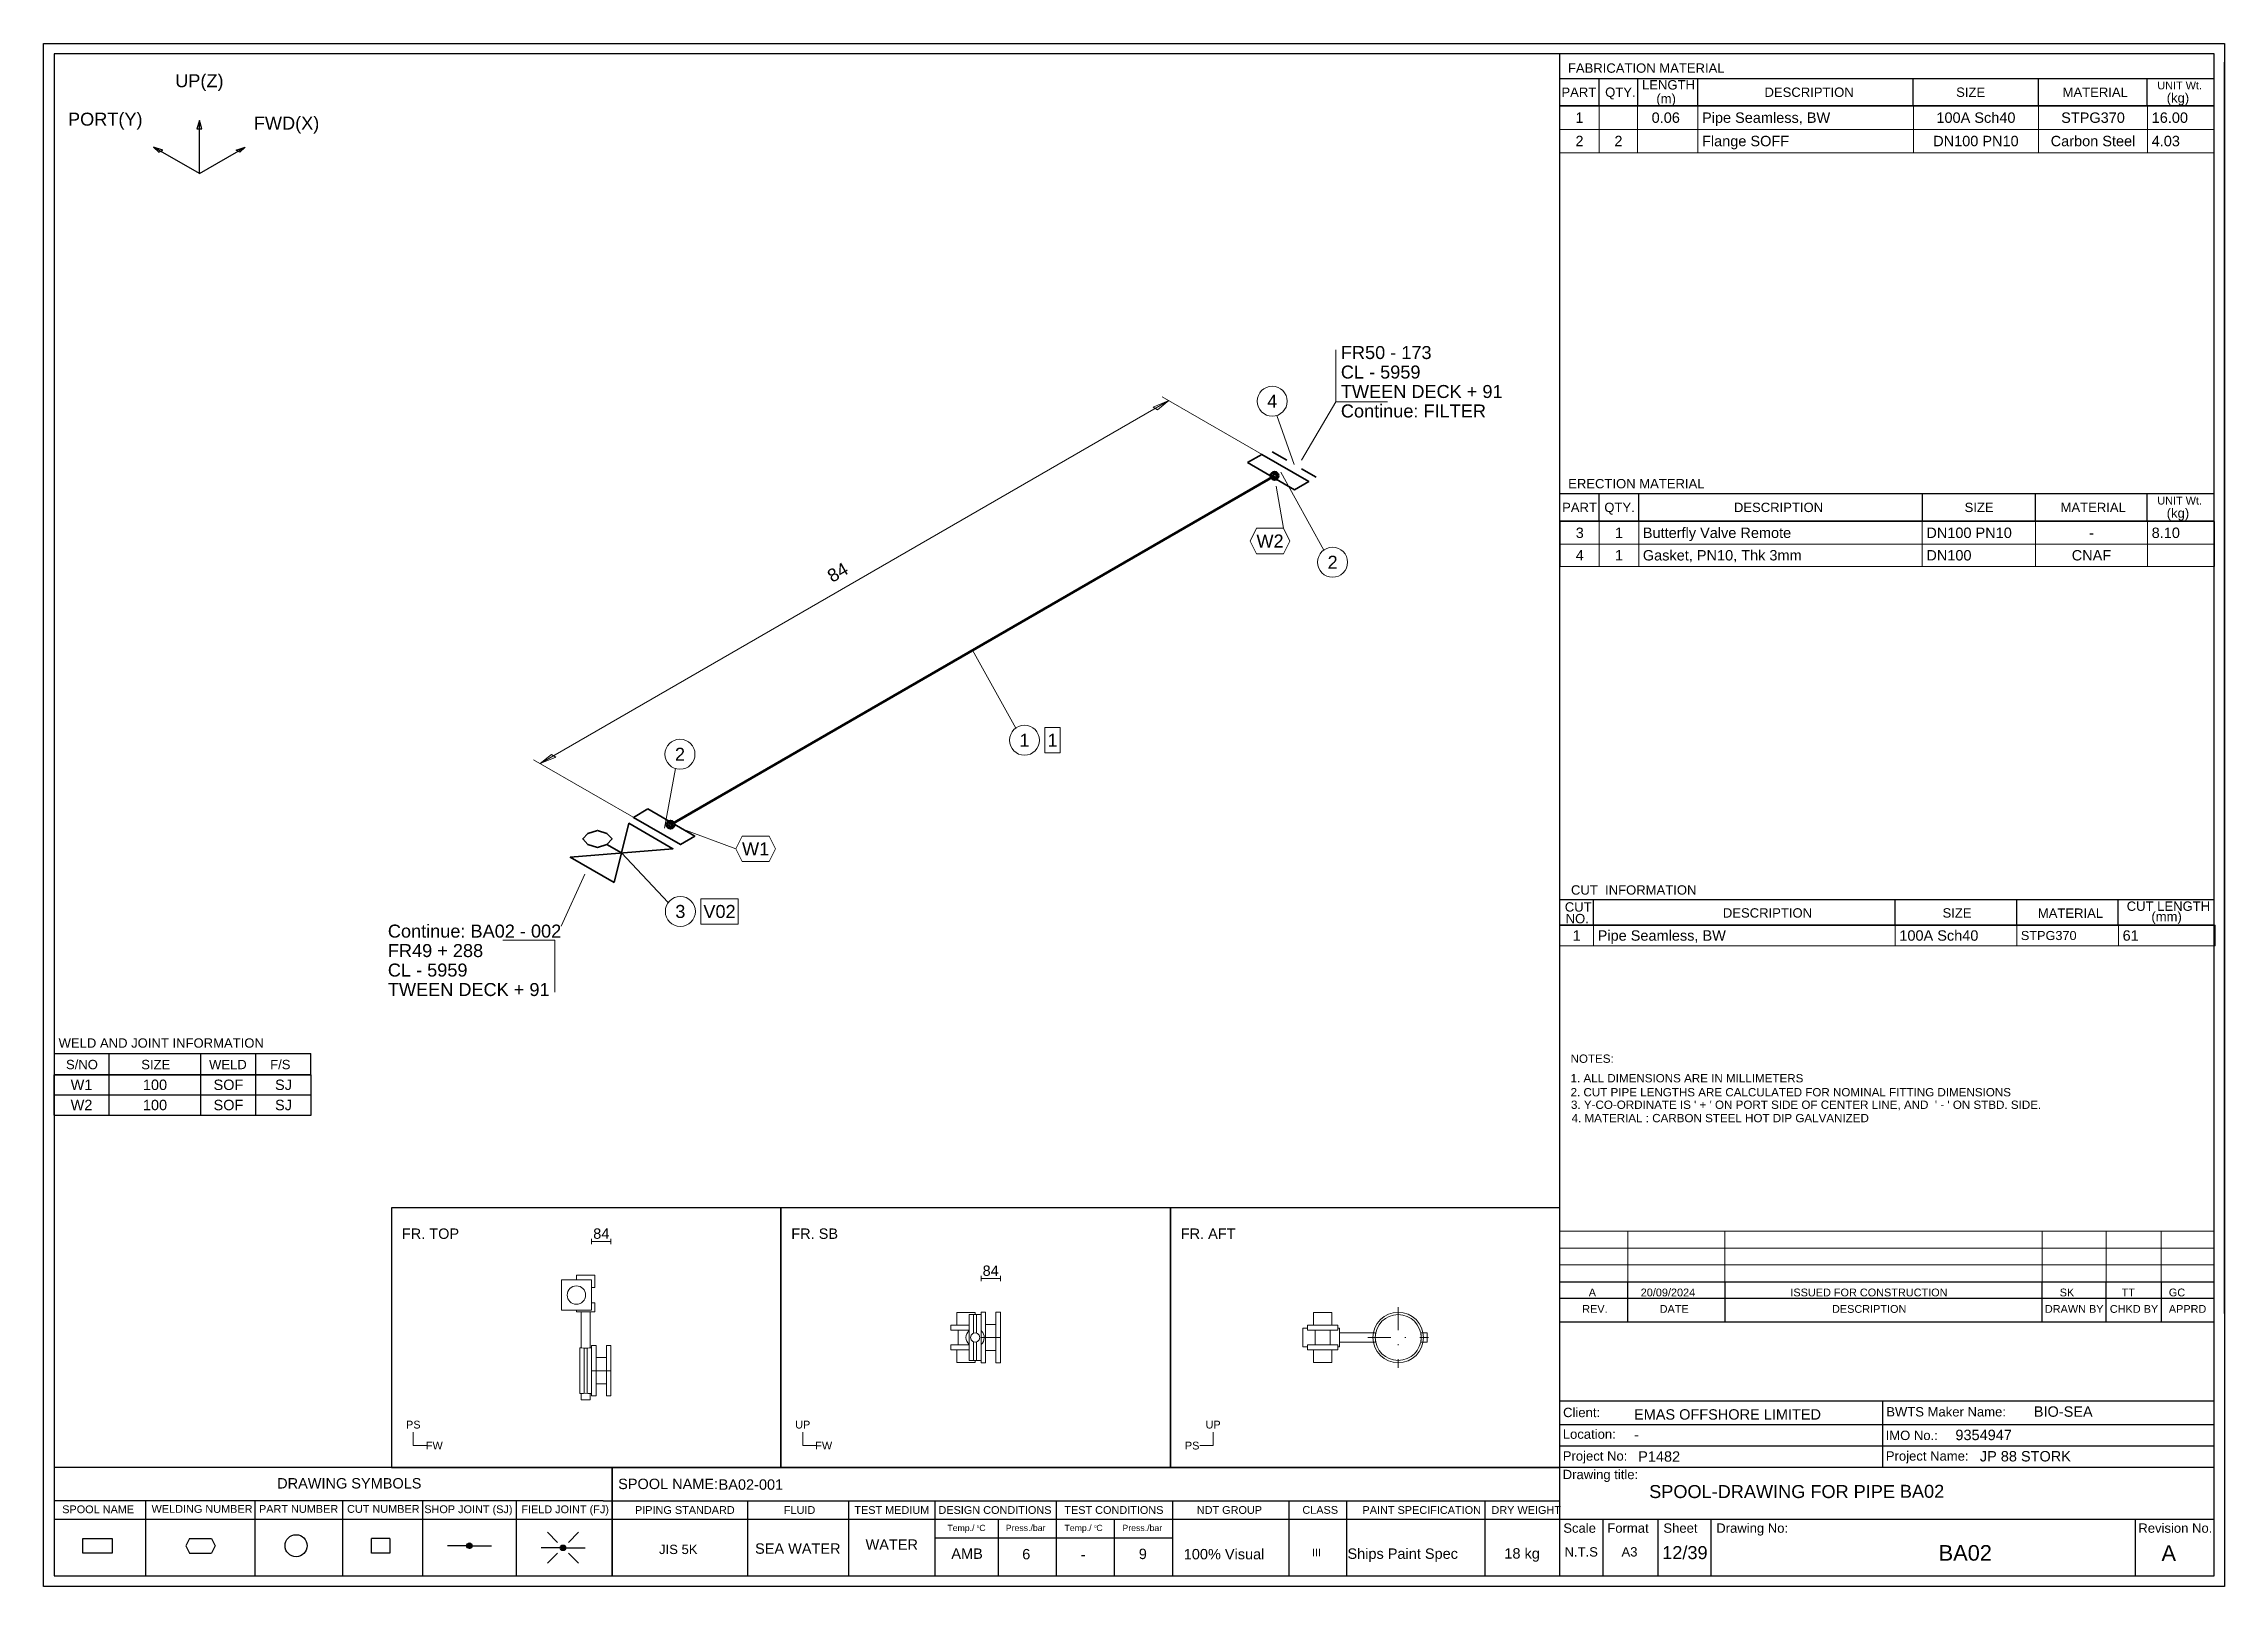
# Model space of a CAD drawing. Header units: millimetres. Extents: x 0 to 420, y 0 to 297.
import ezdxf
from ezdxf.enums import TextEntityAlignment as Align

# ---------------------------------------------------------------- set-up
doc = ezdxf.new("R2010")
doc.units = ezdxf.units.MM
doc.linetypes.add('DOTTED_DASHED5', pattern=[9.99996, 4.444427, -2.666656, 0.222221, -2.666656])
doc.linetypes.add('DOTTED_DASHED6', pattern=[10, 4.444444, -2.666667, 0.222222, -2.666667])
for name, color, linetype in [('FramesFromTables', 40, 'Continuous'), ('I_Coordinates', 11, 'Continuous'), ('I_CutNumbers', 10, 'Continuous'), ('I_Dimensions', 4, 'Continuous'), ('I_OtherComponents', 2, 'Continuous'), ('I_PartNumbers', 9, 'Continuous'), ('I_Pipes', 1, 'Continuous'), ('I_Tags', 8, 'Continuous'), ('SymbolsOnDrawingSheet', 1, 'Continuous'), ('TextFromTables', 2, 'Continuous'), ('TextFromTextBoxes', 2, 'Continuous')]:
    doc.layers.add(name, color=color, linetype=linetype)
doc.styles.add('Cadmatic Default Text', font='arial.ttf')

# ---------------------------------------------------------------- blocks, each defined once
blk = doc.blocks.new('BA01727257835_BOM_4')
at = {"layer": 'FramesFromTables', "linetype": 'ByBlock', "lineweight": 18}
for p, q in [((292, 285), (418, 285)), ((292, 276), (292, 285)), ((292, 276), (292, 285)), ((299.6, 276), (299.6, 285)), ((299.6, 276), (299.6, 285)), ((307, 276), (307, 285)), ((307, 276), (307, 285)), ((318.6, 276), (318.6, 285)), ((318.6, 276), (318.6, 285)), ((360.1, 276), (360.1, 285)), ((360.1, 276), (360.1, 285)), ((384.2, 276), (384.2, 285)), ((384.2, 276), (384.2, 285)), ((405.2, 276), (405.2, 285)), ((405.2, 276), (405.2, 285)), ((418, 276), (418, 285)), ((292, 280.5), (418, 280.5)), ((292, 205), (418.1, 205)), ((292, 196.33), (292, 205)), ((292.1, 196.33), (292.1, 205)), ((299.6, 196.33), (299.6, 205)), ((299.6, 196.33), (299.6, 205)), ((307.2, 196.33), (307.2, 205)), ((307.2, 196.33), (307.2, 205)), ((361.8, 196.33), (361.8, 205)), ((361.8, 196.33), (361.8, 205)), ((383.6, 196.33), (383.6, 205)), ((383.6, 196.33), (383.6, 205)), ((405.2, 196.33), (405.2, 205)), ((405.2, 196.33), (405.2, 205)), ((418, 196.33), (418, 205)), ((292, 200.67), (418.1, 200.67)), ((292, 127.3), (418.2, 127.3)), ((292, 123.3), (292, 127.3)), ((292, 123.3), (292, 127.3)), ((298.5, 123.3), (298.5, 127.3)), ((298.5, 123.3), (298.5, 127.3)), ((356.6, 123.3), (356.6, 127.3)), ((356.6, 123.3), (356.6, 127.3)), ((380, 123.3), (380, 127.3)), ((380, 123.3), (380, 127.3)), ((399.6, 123.3), (399.6, 127.3)), ((399.6, 123.3), (399.6, 127.3)), ((418, 123.3), (418, 127.3)), ((292, 68.4), (418, 68.4)), ((292, 58.6), (292, 68.4)), ((292, 58.6), (292, 68.4)), ((305.1, 58.6), (305.1, 68.4)), ((305.1, 58.6), (305.1, 68.4)), ((323.8, 58.6), (323.8, 68.4)), ((323.8, 58.6), (323.8, 68.4)), ((384.9, 58.6), (384.9, 68.4)), ((384.9, 58.6), (384.9, 68.4)), ((397.2, 58.6), (397.2, 68.4)), ((397.2, 58.6), (397.2, 68.4)), ((407.8, 58.6), (407.8, 68.4)), ((407.8, 58.6), (407.8, 68.4)), ((418, 58.6), (418, 68.4)), ((292, 65.13), (418, 65.13)), ((292, 61.87), (418, 61.87))]:
    blk.add_line(p, q, dxfattribs=at)
at = {"layer": 'FramesFromTables', "linetype": 'ByBlock', "lineweight": -3}
for p, q in [((2, 98.5), (51.5, 98.5)), ((2, 90.73), (2, 98.5)), ((2, 90.73), (2, 98.5)), ((12.6, 90.73), (12.6, 98.5)), ((12.6, 90.73), (12.6, 98.5)), ((30.3, 90.73), (30.3, 98.5)), ((30.3, 90.73), (30.3, 98.5)), ((40.9, 90.73), (40.9, 98.5)), ((40.9, 90.73), (40.9, 98.5)), ((51.5, 90.73), (51.5, 98.5)), ((2, 94.62), (51.5, 94.62))]:
    blk.add_line(p, q, dxfattribs=at)
at = {"layer": 'FramesFromTables', "linetype": 'ByBlock', "lineweight": 18, "flags": 128}
for points in [[(292, 276), (418, 276), (418, 285)], [(292, 196.33), (418.1, 196.33), (418.1, 205)], [(292, 123.3), (418.2, 123.3), (418.2, 127.3)], [(292, 58.6), (418, 58.6), (418, 68.4)]]:
    blk.add_lwpolyline(points, dxfattribs=at)
at = {"layer": 'FramesFromTables', "linetype": 'ByBlock', "lineweight": -3, "flags": 128}
blk.add_lwpolyline([(2, 90.73), (51.5, 90.73), (51.5, 98.5)], dxfattribs=at)
at = {"layer": 'TextFromTables', "linetype": 'ByBlock', "lineweight": 13, "style": 'Cadmatic Default Text'}
for s, p in [('1', (295.8, 282.75)), ('2', (295.8, 278.25))]:
    blk.add_text(s, height=2, dxfattribs=at).set_placement(p, align=Align.MIDDLE_CENTER)
at = {"layer": 'TextFromTables', "linetype": 'ByBlock', "lineweight": 25, "style": 'Cadmatic Default Text'}
for s, p in [('0.06 ', (312.8, 282.75)), ('100A Sch40', (372.15, 282.75)), ('STPG370', (394.7, 282.75)), ('2', (303.3, 278.25)), ('DN100 PN10', (372.15, 278.25)), ('Carbon Steel', (394.7, 278.25)), ('3', (295.85, 202.83)), ('1', (303.4, 202.83)), ('-', (394.4, 202.83)), ('4', (295.85, 198.5)), ('1', (303.4, 198.5)), ('CNAF', (394.4, 198.5)), ('1', (295.25, 125.3)), ('W1', (7.3, 96.56)), ('100', (21.45, 96.56)), ('SOF', (35.6, 96.56)), ('SJ', (46.2, 96.56)), ('W2', (7.3, 92.67)), ('100', (21.45, 92.67)), ('SOF', (35.6, 92.67)), ('SJ', (46.2, 92.67))]:
    blk.add_text(s, height=2, dxfattribs=at).set_placement(p, align=Align.MIDDLE_CENTER)
for s, height, p in [('Pipe Seamless, BW ', 2, (319.4, 282.75)), ('16.00', 2, (406, 282.75)), ('Flange SOFF ', 2, (319.4, 278.25)), ('4.03', 2, (406, 278.25)), ('Butterfly Valve Remote ', 2, (308, 202.83)), ('DN100 PN10', 2, (362.6, 202.83)), ('8.10', 2, (406, 202.83)), ('Gasket, PN10, Thk 3mm ', 2, (308, 198.5)), ('DN100', 2, (362.6, 198.5)), ('Pipe Seamless, BW', 2, (299.3, 125.3)), ('100A Sch40', 2, (357.4, 125.3)), ('STPG370', 1.75, (380.8, 125.3)), ('61', 2, (400.4, 125.3))]:
    blk.add_text(s, height=height, dxfattribs=at).set_placement(p, align=Align.MIDDLE_LEFT)
at = {"layer": 'TextFromTextBoxes', "linetype": 'ByBlock', "lineweight": -3, "style": 'Cadmatic Default Text'}
for s, p in [('EMAS OFFSHORE LIMITED', (306.3, 33.1)), ('BIO-SEA', (383.3, 33.65)), ('9354947', (368.2, 29.15)), ('-', (306.3, 29.2)), ('P1482', (307.1, 25)), ('JP 88 STORK', (372.9, 25.05)), ('BA02-001', (130, 19.6))]:
    blk.add_text(s, height=2, dxfattribs=at).set_placement(p, align=Align.MIDDLE_LEFT)
at = {"layer": 'TextFromTextBoxes', "linetype": 'ByBlock', "lineweight": 25, "style": 'Cadmatic Default Text'}
blk.add_text('BA02', height=2.5, dxfattribs=at).set_placement((357.5, 18.3), align=Align.MIDDLE_LEFT)
at = {"layer": 'TextFromTextBoxes', "linetype": 'ByBlock', "lineweight": -3, "style": 'Cadmatic Default Text'}
for s, height, p in [('WATER', 2, (163.35, 8.05)), ('SEA WATER', 2, (145.25, 7.28)), ('AMB', 2, (177.85, 6.3)), ('6', 2, (189.25, 6.2)), ('-', 2, (200.2, 6.15)), ('9', 2, (211.7, 6.25)), ('100% Visual', 2, (227.35, 6.2)), ('Ships Paint Spec', 2, (261.75, 6.3)), ('18 kg', 2, (284.75, 6.35)), ('12/39', 2.5, (316.1, 6.5))]:
    blk.add_text(s, height=height, dxfattribs=at).set_placement(p, align=Align.MIDDLE_CENTER)
at = {"layer": 'TextFromTextBoxes', "linetype": 'ByBlock', "lineweight": 25, "style": 'Cadmatic Default Text'}
blk.add_text('BA02', height=3, dxfattribs=at).set_placement((370.1, 6.45), align=Align.MIDDLE_CENTER)
blk = doc.blocks.new('SEDS_SPOOL_FORMAT_Gol_2')
at = {"layer": 'SymbolsOnDrawingSheet', "linetype": 'ByBlock', "lineweight": -3, "flags": 128}
for points in [[(0, 297), (420, 297), (420, 0), (0, 0), (0, 297)], [(418.01, 295.01), (2, 295.01)], [(2, 295.01), (2, 2)], [(292.02, 50.91), (292.02, 295.01)], [(418.01, 2), (418.01, 295.01)], [(292.02, 290.3), (418.01, 290.3)], [(299.59, 285.01), (299.59, 290.3)], [(307.02, 285.01), (307.02, 290.3)], [(318.61, 285.01), (318.61, 290.3)], [(360.08, 285.01), (360.08, 290.3)], [(384.18, 285.01), (384.18, 290.3)], [(405.15, 285.01), (405.15, 290.3)], [(405.15, 285.01), (405.15, 290.3)], [(420, 52.53), (420, 293.46)], [(420, 52.53), (420, 293.46)], [(292.02, 284.66), (292.02, 288.77)], [(292, 285), (418, 285)], [(292, 253.5), (292, 285)], [(292, 253.5), (292, 285)], [(292.02, 285.01), (418.01, 285.01)], [(418.01, 285.01), (292.02, 285.01)], [(418, 253.5), (418, 285)], [(292.02, 210.38), (418.01, 210.38)], [(299.57, 205.08), (299.57, 210.38)], [(307.21, 205.08), (307.21, 210.38)], [(361.83, 205.03), (361.83, 210.38)], [(383.61, 205.08), (383.61, 210.38)], [(405.15, 205.17), (405.15, 210.38)], [(292.02, 205.08), (292.02, 209.18)], [(292.02, 205.08), (418.01, 205.08)], [(292.02, 186.7), (292.02, 205.08)], [(292.02, 186.7), (292.02, 205.08)], [(418.01, 205.08), (292.02, 205.08)], [(418, 166), (418, 205)], [(292.02, 132.23), (418.01, 132.23)], [(292.02, 127.3), (292.02, 131.41)], [(298.48, 127.3), (298.48, 132.23)], [(356.6, 127.3), (356.6, 132.23)], [(380.01, 127.3), (380.01, 132.23)], [(399.56, 127.3), (399.56, 132.23)], [(292.02, 127.3), (418.01, 127.3)], [(418.01, 127.3), (292.02, 127.3)], [(418, 111.3), (418, 127.3)], [(2, 102.57), (51.49, 102.57)], [(12.6, 98.45), (12.6, 102.57)], [(30.28, 98.45), (30.28, 102.57)], [(40.88, 98.45), (40.88, 102.57)], [(51.49, 98.45), (51.49, 102.57)], [(2, 98.5), (51.5, 98.5)], [(2, 98.5), (51.5, 98.5)], [(51.49, 98.47), (2, 98.47)], [(2, 98.45), (51.49, 98.45)], [(418, 55.4), (418, 68.5)], [(292.02, 52.57), (292.02, 66.5)], [(292.02, 52.57), (292.02, 66.5)], [(292.02, 58.6), (418.01, 58.6)], [(292.02, 55.47), (418.01, 55.47)], [(305.1, 50.91), (305.1, 58.6)], [(323.84, 50.91), (323.84, 58.6)], [(384.91, 50.91), (384.91, 58.6)], [(397.21, 50.91), (397.21, 58.6)], [(407.86, 50.91), (407.86, 58.6)], [(292.02, 50.91), (418.01, 50.91)], [(292.02, 2), (292.02, 50.91)], [(292.02, 35.73), (418.01, 35.73)], [(354.24, 22.93), (354.24, 35.73)], [(292.02, 31.13), (418.01, 31.13)], [(292.02, 27.03), (418.01, 27.03)], [(2, 22.93), (107.74, 22.93)], [(107.74, 22.93), (292.02, 22.93)], [(109.52, 22.93), (109.52, 2)], [(109.52, 2), (109.52, 22.93)], [(292.02, 22.93), (418.01, 22.93)], [(107.74, 16.45), (2, 16.45)], [(2, 12.91), (292.02, 12.91)], [(19.62, 16.45), (19.62, 2)], [(40.69, 16.45), (40.69, 2)], [(57.56, 16.45), (57.56, 2)], [(72.95, 16.45), (72.95, 2)], [(91.02, 16.45), (91.02, 2)], [(107.74, 16.45), (292.02, 16.45)], [(135.58, 16.45), (135.58, 2)], [(155.03, 16.45), (155.03, 2)], [(171.67, 16.45), (171.67, 2)], [(183.82, 12.91), (183.82, 2)], [(195.02, 16.45), (195.02, 2)], [(206.21, 12.91), (206.21, 2)], [(217.4, 16.45), (217.4, 2)], [(239.85, 16.45), (239.85, 2)], [(250.91, 16.34), (250.91, 2)], [(277.59, 16.45), (277.59, 2)], [(292.02, 12.91), (418.01, 12.91)], [(300.39, 2), (300.39, 12.91)], [(310.96, 2), (310.96, 12.91)], [(321.13, 2), (321.13, 12.91)], [(402.9, 2), (402.9, 12.91)], [(13.2, 6.41), (7.55, 6.41), (7.55, 9.23), (13.2, 9.23)], [(13.2, 9.23), (13.2, 6.41)], [(28.12, 9.23), (27.42, 7.82)], [(28.12, 9.23), (32.36, 9.23)], [(32.36, 9.23), (33.07, 7.82)], [(66.68, 9.23), (66.68, 6.41), (63.15, 6.41), (63.15, 9.23)], [(66.68, 9.23), (63.15, 9.23)], [(99, 8.47), (97.06, 10.41)], [(101.09, 8.47), (103.03, 10.41)], [(171.67, 9.37), (217.4, 9.37)], [(171.67, 9.37), (217.4, 9.37)], [(27.42, 7.82), (28.12, 6.41)], [(28.12, 6.41), (32.36, 6.41)], [(33.07, 7.82), (32.36, 6.41)], [(81.48, 7.82), (77.79, 7.82)], [(81.49, 7.78), (82.04, 8.32)], [(81.51, 7.9), (81.93, 8.32)], [(81.52, 7.7), (82.14, 8.32)], [(81.55, 7.62), (82.22, 8.29)], [(81.56, 8.06), (81.76, 8.26)], [(81.57, 7.54), (82.28, 8.25)], [(81.62, 7.48), (82.34, 8.2)], [(81.68, 7.44), (82.4, 8.16)], [(81.74, 7.39), (82.45, 8.1)], [(81.8, 7.35), (82.48, 8.02)], [(81.88, 7.32), (82.5, 7.94)], [(81.98, 7.32), (82.53, 7.86)], [(82.09, 7.32), (82.52, 7.75)], [(82.24, 7.36), (82.47, 7.59)], [(82.54, 7.82), (86.24, 7.82)], [(99.51, 7.42), (95.82, 7.42)], [(99, 6.38), (97.06, 4.44)], [(99.53, 7.47), (99.99, 7.93)], [(99.53, 7.37), (100.1, 7.93)], [(99.56, 7.29), (100.2, 7.93)], [(99.58, 7.62), (99.88, 7.93)], [(99.58, 7.21), (100.27, 7.89)], [(99.61, 7.13), (100.33, 7.84)], [(99.67, 7.08), (100.39, 7.8)], [(99.73, 7.03), (100.45, 7.75)], [(99.79, 6.99), (100.49, 7.69)], [(99.85, 6.94), (100.52, 7.61)], [(99.94, 6.92), (100.54, 7.53)], [(100.04, 6.92), (100.57, 7.45)], [(100.15, 6.92), (100.54, 7.31)], [(100.38, 7.04), (100.49, 7.15)], [(100.57, 7.42), (104.27, 7.42)], [(101.09, 6.38), (103.03, 4.44)], [(2, 2), (418.01, 2)]]:
    blk.add_lwpolyline(points, dxfattribs=at)
at = {"layer": 'SymbolsOnDrawingSheet', "linetype": 'ByBlock', "lineweight": -3}
for centre, radius in [((48.63, 7.82), 2.12), ((82.01, 7.82), 0.53), ((100.04, 7.42), 0.53)]:
    blk.add_circle(centre, radius, dxfattribs=at)
at = {"layer": 'SymbolsOnDrawingSheet', "linetype": 'ByBlock', "lineweight": -3, "style": 'Cadmatic Default Text'}
for s, height, p in [('FABRICATION MATERIAL', 1.8, (293.57, 293.19)), ('LENGTH', 1.8, (307.84, 289.97)), ('PART', 1.8, (292.32, 288.55)), ('QTY.', 1.8, (300.74, 288.55)), ('DESCRIPTION', 1.8, (331.43, 288.55)), ('SIZE', 1.8, (368.34, 288.55)), ('MATERIAL', 1.8, (388.84, 288.55)), ('UNIT Wt.', 1.5, (407.08, 289.7)), (' (kg)', 1.8, (408.19, 287.46)), ('ERECTION MATERIAL', 1.8, (293.62, 213.19)), ('PART', 1.8, (292.45, 208.62)), ('QTY.', 1.8, (300.58, 208.62)), ('DESCRIPTION', 1.8, (325.54, 208.62)), ('SIZE', 1.8, (369.97, 208.62)), ('MATERIAL', 1.8, (388.45, 208.62)), ('UNIT Wt.', 1.5, (407.08, 209.77)), (' (kg)', 1.8, (408.19, 207.53)), ('CUT  INFORMATION', 1.8, (294.16, 134.97)), ('CUT ', 1.8, (292.97, 131.7)), ('DESCRIPTION', 1.8, (323.41, 130.55)), ('SIZE', 1.8, (365.72, 130.55)), ('MATERIAL', 1.8, (384.07, 130.5)), ('CUT LENGTH', 1.8, (401.19, 131.85)), ('NO.', 1.8, (293.13, 129.46)), ('(mm)', 1.8, (405.94, 129.85)), ('WELD AND JOINT INFORMATION', 1.8, (2.89, 105.5)), ('S/NO', 1.8, (4.31, 101.36)), ('SIZE', 1.8, (18.81, 101.36)), ('WELD', 1.8, (31.86, 101.36)), ('F/S', 1.8, (43.63, 101.36)), ('SPOOL-DRAWING FOR PIPE', 2.5, (309.22, 19.5))]:
    blk.add_text(s, height=height, dxfattribs=at).set_placement(p, align=Align.TOP_LEFT)
for s, height, p in [('(m)', 1.8, (310.6, 285.51)), ('Client:', 1.8, (292.64, 32.58)), ('BWTS Maker Name:', 1.8, (354.88, 32.71)), ('Location:', 1.8, (292.58, 28.41)), ('IMO No.:', 1.8, (354.76, 28.17)), ('Project No:', 1.8, (292.58, 24.2)), ('Project Name:', 1.8, (354.8, 24.2)), ('Drawing title:', 1.8, (292.57, 20.64)), ('DRAWING SYMBOLS', 2, (44.98, 18.84)), ('Temp./  C   ', 1.2, (174.06, 10.65)), ('0', 0.53, (179.71, 11.25)), ('Press./bar', 1.2, (185.31, 10.65)), ('Temp./  C   ', 1.2, (196.61, 10.65)), ('0', 0.53, (202.37, 11.25)), ('Press./bar', 1.2, (207.78, 10.65)), ('Scale', 1.8, (292.68, 10.32)), ('Format', 1.8, (301.16, 10.32)), ('Sheet', 1.8, (311.96, 10.32)), ('Drawing No:', 1.8, (322.14, 10.32)), ('Revision No.', 1.8, (403.43, 10.32)), ('N.T.S', 1.8, (292.92, 5.74)), ('A3', 1.8, (303.89, 5.74))]:
    blk.add_text(s, height=height, dxfattribs=at).set_placement(p)
for s, height, p in [('NOTES:', 1.6, (294.08, 101.59)), ('1. ALL DIMENSIONS ARE IN MILLIMETERS', 1.6, (294.08, 97.83)), ('2. CUT PIPE LENGTHS ARE CALCULATED FOR NOMINAL FITTING DIMENSIONS', 1.6, (294.08, 95.13)), ("3. Y-CO-ORDINATE IS ' + ' ON PORT SIDE OF CENTER LINE, AND  ' - ' ON STBD. SIDE.", 1.6, (294.16, 92.72)), ('4. MATERIAL : CARBON STEEL HOT DIP GALVANIZED', 1.6, (294.28, 90.15)), ('A', 1.5, (297.58, 56.58)), ('20/09/2024', 1.5, (307.59, 56.58)), ('ISSUED FOR CONSTRUCTION', 1.5, (336.41, 56.58)), ('SK', 1.5, (388.28, 56.58)), ('TT', 1.5, (400.21, 56.58)), ('GC', 1.5, (409.3, 56.58)), ('REV.', 1.5, (296.32, 53.41)), ('DATE', 1.5, (311.24, 53.41)), ('DESCRIPTION', 1.5, (344.43, 53.41)), ('DRAWN BY', 1.5, (385.43, 53.41)), ('CHKD BY', 1.5, (397.94, 53.41)), ('APPRD', 1.5, (409.3, 53.41)), ('SPOOL NAME:', 2, (110.65, 19.73)), ('SPOOL NAME', 1.5, (3.58, 14.83)), ('WELDING NUMBER', 1.5, (20.79, 14.91)), ('PART NUMBER', 1.5, (41.48, 14.91)), ('CUT NUMBER', 1.5, (58.44, 14.91)), ('SHOP JOINT (SJ)', 1.5, (73.31, 14.85)), ('FIELD JOINT (FJ)', 1.5, (92, 14.83)), ('PIPING STANDARD', 1.5, (113.89, 14.7)), ('FLUID', 1.5, (142.57, 14.7)), ('TEST MEDIUM', 1.5, (156.14, 14.7)), ('DESIGN CONDITIONS', 1.5, (172.34, 14.7)), ('TEST CONDITIONS', 1.5, (196.58, 14.7)), ('NDT GROUP', 1.5, (222.09, 14.7)), ('CLASS', 1.5, (242.43, 14.72)), ('PAINT SPECIFICATION', 1.5, (254.01, 14.7)), ('DRY WEIGHT', 1.5, (278.84, 14.7)), ('JIS 5K', 1.8, (118.53, 7.12)), ('III', 1.5, (244.26, 6.51)), ('A', 3, (407.89, 6.4))]:
    blk.add_text(s, height=height, dxfattribs=at).set_placement(p, align=Align.MIDDLE_LEFT)
blk = doc.blocks.new('BA01727257835_PRT_17_3')
at = {"layer": 'I_OtherComponents', "linetype": 'ByBlock', "lineweight": 35, "flags": 128}
blk.add_lwpolyline([(179.84, 193.03), (182.62, 194.63), (191.67, 189.41), (188.89, 187.8), (179.84, 193.03)], dxfattribs=at)
at = {"layer": 'I_OtherComponents', "linetype": 'ByBlock', "lineweight": 50}
for radius in [0.75, 0.375]:
    blk.add_circle((185.07, 190.5), radius, dxfattribs=at)
blk = doc.blocks.new('BA01727257835_PRT_18_3')
at = {"layer": 'I_Pipes', "linetype": 'ByBlock', "lineweight": 50}
blk.add_line((185.07, 190.5), (68.74, 123.33), dxfattribs=at)
blk = doc.blocks.new('BA01727257835_PRT_19_3')
at = {"layer": 'I_OtherComponents', "linetype": 'ByBlock', "lineweight": 35, "flags": 128}
blk.add_lwpolyline([(64.36, 126.36), (61.58, 124.75), (70.63, 119.52), (73.41, 121.13), (64.36, 126.36)], dxfattribs=at)
at = {"layer": 'I_OtherComponents', "linetype": 'ByBlock', "lineweight": 50}
for radius in [0.75, 0.375]:
    blk.add_circle((68.74, 123.33), radius, dxfattribs=at)
blk = doc.blocks.new('BA01727257835_PRT_20_3')
at = {"layer": 'I_OtherComponents', "linetype": 'ByBlock', "lineweight": 35, "flags": 128}
for points in [[(57.9, 112.18), (49.42, 117.07), (69.21, 118.71), (60.73, 123.61), (57.9, 112.18)], [(56.49, 119.52), (54.65, 118.95), (52.81, 119.52), (51.82, 120.59), (52.81, 121.65), (54.65, 122.22), (56.49, 121.65), (57.48, 120.59), (56.49, 119.52), (59.32, 117.89)]]:
    blk.add_lwpolyline(points, dxfattribs=at)
at = {"layer": 'I_OtherComponents', "flags": 1}
blk.add_attdef('ValvePos', (59.32, 117.89), '', height=2.5, dxfattribs=at)
blk = doc.blocks.new('BA01727257835_PRT_29_3')
at = {"layer": 'I_OtherComponents', "linetype": 'ByBlock', "lineweight": 35}
for p, q in [((187.43, 193.49), (184.6, 195.12)), ((193.08, 190.23), (190.26, 191.86))]:
    blk.add_line(p, q, dxfattribs=at)
blk = doc.blocks.new('BA01727257835_DIM_0_3')
at = {"layer": 'I_Dimensions', "linetype": 'ByBlock', "lineweight": 0}
for p, q in [((43.65, 135.1), (164.7, 204.98)), ((163.4, 205.73), (184.83, 193.36)), ((63.79, 123.47), (42.35, 135.85))]:
    blk.add_line(p, q, dxfattribs=at)
at = {"layer": 'I_Dimensions', "linetype": 'ByBlock', "lineweight": 0, "flags": 128}
for points in [[(164.7, 204.98), (162.53, 203.23), (161.66, 203.73), (164.7, 204.98)], [(43.65, 135.1), (46.68, 136.35), (45.82, 136.85), (43.65, 135.1)]]:
    blk.add_lwpolyline(points, dxfattribs=at)
at = {"layer": 'I_Dimensions', "linetype": 'ByBlock', "lineweight": 0, "style": 'Cadmatic Default Text'}
blk.add_text('84', height=2.5, rotation=30, dxfattribs=at).set_placement((100.93, 171.92), align=Align.MIDDLE_CENTER)
blk = doc.blocks.new('BA01727257835_CRD_0_3')
at = {"layer": 'I_Coordinates', "linetype": 'ByBlock', "lineweight": 0}
blk.add_line((196.84, 204.73), (190.26, 193.49), dxfattribs=at)
at = {"layer": 'I_Coordinates', "linetype": 'ByBlock', "lineweight": 0, "flags": 128}
blk.add_lwpolyline([(196.84, 214.73), (196.84, 204.73), (206.84, 204.73)], dxfattribs=at)
at = {"layer": 'I_Coordinates', "linetype": 'ByBlock', "lineweight": 0, "style": 'Cadmatic Default Text'}
for s, p in [('FR50 - 173', (197.84, 212.98)), ('CL - 5959', (197.84, 209.23)), ('TWEEN DECK + 91', (197.84, 205.48)), ('Continue: FILTER', (197.84, 201.73))]:
    blk.add_text(s, height=2.5, dxfattribs=at).set_placement(p)
blk = doc.blocks.new('BA01727257835_CRD_1_3')
at = {"layer": 'I_Coordinates', "linetype": 'ByBlock', "lineweight": 0}
blk.add_line((47.69, 103.81), (52.24, 113.81), dxfattribs=at)
at = {"layer": 'I_Coordinates', "linetype": 'ByBlock', "lineweight": 0, "flags": 128}
blk.add_lwpolyline([(46.46, 91.1), (46.46, 101.1), (36.46, 101.1)], dxfattribs=at)
at = {"layer": 'I_Coordinates', "linetype": 'ByBlock', "lineweight": 0, "style": 'Cadmatic Default Text'}
for s, p in [('Continue: BA02 - 002', (14.3, 104.1)), ('CL - 5959', (14.3, 96.6)), ('FR49 + 288', (14.3, 100.35)), ('TWEEN DECK + 91', (14.3, 92.85))]:
    blk.add_text(s, height=2.5, dxfattribs=at).set_placement(p, align=Align.TOP_LEFT)
blk = doc.blocks.new('BA01727257835_PTN_0_3')
at = {"layer": 'I_PartNumbers', "linetype": 'ByBlock', "lineweight": 0}
blk.add_line((194.55, 176.2), (186.25, 191.18), dxfattribs=at)
blk.add_circle((196.25, 173.86), 2.89, dxfattribs=at)
at = {"layer": 'I_PartNumbers', "linetype": 'ByBlock', "lineweight": 0, "style": 'Cadmatic Default Text'}
blk.add_text('2', height=2.5, dxfattribs=at).set_placement((196.25, 173.86), align=Align.MIDDLE_CENTER)
blk = doc.blocks.new('BA01727257835_PTN_1_3')
at = {"layer": 'I_PartNumbers', "linetype": 'ByBlock', "lineweight": 0}
blk.add_line((135.21, 141.94), (126.91, 156.92), dxfattribs=at)
blk.add_circle((136.91, 139.6), 2.89, dxfattribs=at)
at = {"layer": 'I_PartNumbers', "linetype": 'ByBlock', "lineweight": 0, "style": 'Cadmatic Default Text'}
blk.add_text('1', height=2.5, dxfattribs=at).set_placement((136.91, 139.6), align=Align.MIDDLE_CENTER)
blk = doc.blocks.new('BA01727257835_PTN_2_3')
at = {"layer": 'I_PartNumbers', "linetype": 'ByBlock', "lineweight": 0}
blk.add_line((69.67, 134.15), (67.56, 122.65), dxfattribs=at)
blk.add_circle((70.56, 136.9), 2.89, dxfattribs=at)
at = {"layer": 'I_PartNumbers', "linetype": 'ByBlock', "lineweight": 0, "style": 'Cadmatic Default Text'}
blk.add_text('2', height=2.5, dxfattribs=at).set_placement((70.56, 136.9), align=Align.MIDDLE_CENTER)
blk = doc.blocks.new('BA01727257835_PTN_3_3')
at = {"layer": 'I_PartNumbers', "linetype": 'ByBlock', "lineweight": 0}
blk.add_line((185.51, 202.11), (188.84, 192.67), dxfattribs=at)
blk.add_circle((184.62, 204.86), 2.89, dxfattribs=at)
at = {"layer": 'I_PartNumbers', "linetype": 'ByBlock', "lineweight": 0, "style": 'Cadmatic Default Text'}
blk.add_text('4', height=2.5, dxfattribs=at).set_placement((184.62, 204.86), align=Align.MIDDLE_CENTER)
blk = doc.blocks.new('BA01727257835_PTN_4_3')
at = {"layer": 'I_PartNumbers', "linetype": 'ByBlock', "lineweight": 0}
blk.add_line((68.29, 108.33), (59.32, 117.89), dxfattribs=at)
blk.add_circle((70.63, 106.63), 2.89, dxfattribs=at)
at = {"layer": 'I_PartNumbers', "linetype": 'ByBlock', "lineweight": 0, "style": 'Cadmatic Default Text'}
blk.add_text('3', height=2.5, dxfattribs=at).set_placement((70.63, 106.63), align=Align.MIDDLE_CENTER)
blk = doc.blocks.new('BA01727257835_CUT_5_3')
at = {"layer": 'I_CutNumbers', "linetype": 'ByBlock', "lineweight": 0, "flags": 128}
blk.add_lwpolyline([(143.78, 137.15), (143.78, 142.04), (140.84, 142.04), (140.84, 137.15), (143.78, 137.15)], dxfattribs=at)
at = {"layer": 'I_CutNumbers', "linetype": 'ByBlock', "lineweight": 0, "style": 'Cadmatic Default Text'}
blk.add_text('1', height=2.5, dxfattribs=at).set_placement((142.31, 139.6), align=Align.MIDDLE_CENTER)
blk = doc.blocks.new('BA01727257835_vpo_6_3')
at = {"layer": 'I_Tags', "linetype": 'ByBlock', "lineweight": 0, "flags": 128}
blk.add_lwpolyline([(81.78, 104.18), (81.78, 109.08), (74.56, 109.08), (74.56, 104.18), (81.78, 104.18)], dxfattribs=at)
at = {"layer": 'I_Tags', "linetype": 'ByBlock', "lineweight": 0, "style": 'Cadmatic Default Text'}
blk.add_text('V02', height=2.5, dxfattribs=at).set_placement((78.17, 106.63), align=Align.MIDDLE_CENTER)
blk = doc.blocks.new('Pi_Weld_0')
at = {"layer": 'I_Tags', "linetype": 'ByBlock', "lineweight": 0, "flags": 128}
for points in [[(-3.84, 0), (-14.51, 3.96)], [(-2.62, 2.45), (-3.84, 0)], [(-3.84, 0), (-2.62, -2.45)], [(2.62, 2.45), (-2.62, 2.45)], [(3.84, 0), (2.62, 2.45)], [(2.62, -2.45), (3.84, 0)], [(-2.62, -2.45), (2.62, -2.45)]]:
    blk.add_lwpolyline(points, dxfattribs=at)
at = {"layer": 'I_Tags', "linetype": 'ByBlock', "lineweight": 0, "style": 'Cadmatic Default Text'}
blk.add_text('W1', height=2.5, dxfattribs=at).set_placement((0, 0), align=Align.MIDDLE_CENTER)
blk = doc.blocks.new('Pi_Weld_1')
at = {"layer": 'I_Tags', "linetype": 'ByBlock', "lineweight": 0, "flags": 128}
for points in [[(2.62, 2.45), (1.21, 10.58)], [(-2.62, 2.45), (-3.84, 0)], [(-3.84, 0), (-2.62, -2.45)], [(2.62, 2.45), (-2.62, 2.45)], [(3.84, 0), (2.62, 2.45)], [(2.62, -2.45), (3.84, 0)], [(-2.62, -2.45), (2.62, -2.45)]]:
    blk.add_lwpolyline(points, dxfattribs=at)
at = {"layer": 'I_Tags', "linetype": 'ByBlock', "lineweight": 0, "style": 'Cadmatic Default Text'}
blk.add_text('W2', height=2.5, dxfattribs=at).set_placement((0, 0), align=Align.MIDDLE_CENTER)

msp = doc.modelspace()

# ---------------------------------------------------------------- linework, layer by layer
at = {"linetype": 'ByBlock', "lineweight": 13, "flags": 128}
for points in [[(105.54, 65.91), (105.54, 66.91)], [(105.54, 66.41), (109.26, 66.41)], [(109.26, 65.91), (109.26, 66.91)], [(180.54, 58.77), (180.54, 59.77)], [(180.54, 59.27), (184.26, 59.27)], [(184.26, 58.77), (184.26, 59.77)]]:
    msp.add_lwpolyline(points, dxfattribs=at)
at = {"linetype": 'DOTTED_DASHED6', "lineweight": 13, "flags": 128}
for points in [[(260.88, 53.74), (260.88, 42.07)], [(180.54, 47.91), (181.43, 47.91)], [(183.38, 47.91), (181.43, 47.91)], [(184.26, 47.91), (183.38, 47.91)], [(255.05, 47.91), (266.72, 47.91)], [(108.38, 41.52), (106.43, 41.52)], [(109.26, 41.52), (108.38, 41.52)]]:
    msp.add_lwpolyline(points, dxfattribs=at)
at = {"linetype": 'DOTTED_DASHED5', "lineweight": 13, "flags": 128}
msp.add_lwpolyline([(105.54, 41.52), (106.43, 41.52)], dxfattribs=at)
at = {"layer": 'SymbolsOnDrawingSheet', "linetype": 'ByBlock', "lineweight": 25, "flags": 128}
for points in [[(30.5, 280.57), (30, 282.21), (29.5, 280.57), (30.5, 280.57)], [(30, 272), (30, 282.21)], [(30, 272), (21.16, 277.1)], [(22.93, 276.49), (21.16, 277.1), (22.22, 276.08), (22.93, 276.49)], [(30, 272), (38.84, 277.1)], [(37.07, 276.49), (38.84, 277.1), (37.78, 276.08), (37.07, 276.49)], [(67, 22.9), (142, 22.9), (142, 72.9), (67, 72.9), (67, 22.9)], [(142, 22.9), (217, 22.9), (217, 72.9), (142, 72.9), (142, 22.9)], [(217, 22.9), (292, 22.9), (292, 72.9), (217, 72.9), (217, 22.9)]]:
    msp.add_lwpolyline(points, dxfattribs=at)
at = {"layer": 'SymbolsOnDrawingSheet', "linetype": 'ByBlock', "lineweight": 18, "flags": 128}
for points in [[(105.54, 53.15), (105.54, 58.99), (99.71, 58.99), (99.71, 53.15)], [(102.62, 58.99), (102.62, 59.91)], [(102.62, 59.91), (106.16, 59.91)], [(106.16, 59.91), (106.16, 57.53)], [(106.16, 54.61), (106.16, 52.84), (102.62, 52.84)], [(106.16, 57.53), (105.54, 57.53)], [(105.54, 54.61), (106.16, 54.61)], [(99.71, 53.15), (102.62, 53.15)], [(99.71, 53.15), (105.54, 53.15), (99.71, 53.15)], [(102.62, 52.84), (102.62, 53.15)], [(103.63, 52.84), (103.51, 52.84), (103.51, 45.94)], [(103.95, 52.84), (103.63, 52.84)], [(104.39, 52.84), (103.95, 52.84)], [(104.83, 52.84), (104.39, 52.84)], [(105.16, 52.84), (104.83, 52.84)], [(105.16, 45.92), (105.28, 45.94), (105.28, 52.84), (105.16, 52.84)], [(175.85, 50.31), (175.85, 52.71), (179.39, 52.71)], [(178.24, 52.33), (180.54, 52.33), (180.54, 43.49), (178.24, 43.49), (178.24, 52.33)], [(179.1, 52.33), (179.68, 52.33)], [(179.1, 48.72), (179.1, 52.33)], [(179.39, 52.71), (179.39, 52.33)], [(179.68, 52.33), (179.68, 48.72)], [(180.54, 52.77), (181.43, 52.77), (181.43, 43.05), (180.54, 43.05), (180.54, 52.77)], [(183.38, 45.38), (181.43, 45.38), (181.43, 50.44), (183.38, 50.44), (183.38, 45.38)], [(184.26, 43.05), (183.38, 43.05), (183.38, 52.77), (184.26, 52.77), (184.26, 43.05)], [(248.1, 52.71), (248.1, 50.31), (244.56, 50.31), (244.56, 52.71), (248.1, 52.71)], [(105.54, 46.38), (106.43, 46.38), (106.43, 36.66), (105.54, 36.66), (105.54, 46.38)], [(109.26, 36.66), (108.38, 36.66), (108.38, 46.38), (109.26, 46.38), (109.26, 36.66)], [(174.71, 49.35), (174.71, 50.31), (174.71, 49.35)], [(174.71, 50.31), (178.24, 50.31)], [(178.24, 49.35), (174.71, 49.35)], [(174.71, 46.47), (174.71, 45.51)], [(178.24, 46.47), (174.71, 46.47)], [(176.16, 46.47), (176.16, 49.35), (176.16, 46.47)], [(176.16, 49.35), (178.24, 49.35)], [(179.83, 47.14), (179.39, 47.03), (179.83, 47.14), (180.16, 47.47), (180.28, 47.91), (180.16, 48.35), (179.83, 48.67), (179.39, 48.79), (178.95, 48.67), (178.63, 48.35), (178.51, 47.91), (178.63, 47.47), (178.95, 47.14), (179.39, 47.03)], [(179.1, 43.49), (179.1, 47.1)], [(179.68, 47.1), (179.68, 43.49)], [(180.54, 50.31), (180.54, 49.35)], [(180.54, 45.51), (180.54, 46.47)], [(242.49, 49.68), (243.41, 49.68)], [(242.49, 46.14), (242.49, 49.68)], [(243.41, 49.35), (243.41, 50.31), (249.25, 50.31)], [(249.25, 49.35), (243.41, 49.35)], [(243.41, 45.51), (243.41, 46.47)], [(243.41, 46.47), (249.25, 46.47)], [(244.87, 49.35), (244.87, 46.47)], [(244.87, 49.35), (244.87, 46.47)], [(247.79, 46.47), (247.79, 49.35)], [(249.25, 50.31), (249.25, 49.35)], [(249.25, 49.68), (249.56, 49.68)], [(249.25, 46.47), (249.25, 45.51)], [(249.56, 49.68), (249.56, 46.14)], [(256.53, 48.67), (256.55, 48.79), (249.56, 48.79), (249.56, 48.67)], [(249.56, 48.67), (249.56, 48.35)], [(249.56, 48.35), (249.56, 47.91)], [(249.56, 47.91), (249.56, 47.47)], [(249.56, 47.47), (249.56, 47.14)], [(249.56, 47.14), (249.56, 47.03), (256.55, 47.03)], [(256.46, 47.91), (256.48, 48.35)], [(256.48, 47.47), (256.46, 47.91)], [(256.48, 48.35), (256.53, 48.67)], [(256.53, 47.14), (256.48, 47.47)], [(256.55, 47.03), (256.53, 47.14)], [(265.21, 48.79), (265.24, 48.67)], [(266.49, 48.67), (266.49, 48.79), (265.21, 48.79)], [(265.24, 47.14), (265.21, 47.03), (266.49, 47.03), (266.49, 47.14)], [(265.24, 48.67), (265.28, 48.35)], [(265.28, 47.47), (265.24, 47.14)], [(265.28, 48.35), (265.3, 47.91)], [(265.3, 47.91), (265.28, 47.47)], [(266.49, 48.35), (266.49, 48.67)], [(266.49, 47.91), (266.49, 48.35)], [(266.49, 47.47), (266.49, 47.91)], [(266.49, 47.14), (266.49, 47.47)], [(103.24, 45.94), (103.51, 45.94)], [(103.24, 37.1), (103.24, 45.94)], [(103.51, 45.94), (103.63, 45.92)], [(103.63, 45.92), (103.95, 45.87)], [(103.95, 45.87), (104.39, 45.85)], [(104.11, 37.17), (104.11, 45.86)], [(104.39, 45.85), (104.83, 45.87)], [(104.68, 45.86), (104.68, 37.17)], [(104.83, 45.87), (105.16, 45.92)], [(105.28, 45.94), (105.54, 45.94)], [(105.54, 45.94), (105.54, 37.1)], [(108.38, 38.99), (106.43, 38.99), (106.43, 44.04), (108.38, 44.04), (108.38, 38.99)], [(174.71, 45.51), (178.24, 45.51)], [(174.71, 45.51), (175.85, 45.51)], [(175.85, 45.51), (178.24, 45.51)], [(175.85, 43.11), (175.85, 45.51)], [(179.39, 43.11), (175.85, 43.11)], [(179.68, 43.49), (179.1, 43.49)], [(179.39, 43.49), (179.39, 43.11)], [(243.41, 46.14), (242.49, 46.14)], [(243.41, 45.51), (249.25, 45.51), (243.41, 45.51)], [(244.56, 43.11), (244.56, 45.51), (248.1, 45.51), (248.1, 43.11), (244.56, 43.11)], [(249.56, 46.14), (249.25, 46.14)], [(103.51, 37.1), (103.24, 37.1)], [(103.63, 37.12), (103.51, 37.1), (103.51, 35.91), (103.63, 35.91)], [(103.95, 37.16), (103.63, 37.12)], [(103.63, 35.91), (103.95, 35.91)], [(104.39, 37.19), (103.95, 37.16)], [(103.95, 35.91), (104.39, 35.91)], [(104.83, 37.16), (104.39, 37.19)], [(104.39, 35.91), (104.83, 35.91)], [(105.16, 37.12), (104.83, 37.16)], [(104.83, 35.91), (105.16, 35.91)], [(105.28, 37.1), (105.16, 37.12)], [(105.16, 35.91), (105.28, 35.91), (105.28, 37.1)], [(105.54, 37.1), (105.28, 37.1)], [(71.2, 27.1), (71.2, 29.67)], [(146.2, 27.1), (146.2, 29.67)], [(225.24, 27.1), (225.24, 29.67)], [(71.2, 27.1), (73.78, 27.1)], [(146.2, 27.1), (148.77, 27.1)], [(225.24, 27.1), (222.66, 27.1)]]:
    msp.add_lwpolyline(points, dxfattribs=at)
at = {"layer": 'SymbolsOnDrawingSheet', "linetype": 'ByBlock', "lineweight": 18}
for centre, radius in [((102.62, 56.07), 1.77), ((260.88, 47.91), 4.86), ((260.88, 47.91), 4.86), ((260.88, 47.91), 4.42), ((260.88, 47.91), 4.42)]:
    msp.add_circle(centre, radius, dxfattribs=at)
for start, end in [(131.0878, 228.9122), (45.0115, 48.9143), (45.0115, 48.9143), (311.0878, 45.0092), (311.0878, 45.0092)]:
    msp.add_arc((179.39, 47.91), 1.77, start, end, dxfattribs=at)

# ---------------------------------------------------------------- block references
at = {"layer": 'I_Coordinates', "lineweight": 0}
for name in ['BA01727257835_CRD_0_3', 'BA01727257835_CRD_1_3']:
    msp.add_blockref(name, (52, 23.3), dxfattribs=at)
at = {"layer": 'I_CutNumbers', "lineweight": 0}
msp.add_blockref('BA01727257835_CUT_5_3', (52, 23.3), dxfattribs=at)
at = {"layer": 'I_Dimensions', "lineweight": 0}
msp.add_blockref('BA01727257835_DIM_0_3', (52, 23.3), dxfattribs=at)
at = {"layer": 'I_OtherComponents', "lineweight": 35}
for name in ['BA01727257835_PRT_29_3', 'BA01727257835_PRT_17_3', 'BA01727257835_PRT_19_3', 'BA01727257835_PRT_20_3']:
    msp.add_blockref(name, (52, 23.3), dxfattribs=at)
at = {"layer": 'I_PartNumbers', "lineweight": 0}
for name in ['BA01727257835_PTN_3_3', 'BA01727257835_PTN_0_3', 'BA01727257835_PTN_1_3', 'BA01727257835_PTN_2_3', 'BA01727257835_PTN_4_3']:
    msp.add_blockref(name, (52, 23.3), dxfattribs=at)
at = {"layer": 'I_Pipes', "lineweight": 50}
msp.add_blockref('BA01727257835_PRT_18_3', (52, 23.3), dxfattribs=at)
at = {"layer": 'I_Tags'}
for name, p in [('Pi_Weld_1', (236.2, 201.24)), ('Pi_Weld_0', (137.13, 141.98))]:
    msp.add_blockref(name, p, dxfattribs=at)
at = {"layer": 'I_Tags', "lineweight": 0}
msp.add_blockref('BA01727257835_vpo_6_3', (52, 23.3), dxfattribs=at)
at = {"layer": 'SymbolsOnDrawingSheet'}
msp.add_blockref('SEDS_SPOOL_FORMAT_Gol_2', (0, 0), dxfattribs=at)
at = {"layer": 'TextFromTextBoxes', "lineweight": 25}
msp.add_blockref('BA01727257835_BOM_4', (0, 0), dxfattribs=at)

# ---------------------------------------------------------------- texts
at = {"layer": 'SymbolsOnDrawingSheet', "linetype": 'ByBlock', "lineweight": 25, "style": 'Cadmatic Default Text'}
for s, p in [('UP(Z)', (30, 289.86)), ('PORT(Y)', (11.88, 282.46)), ('FWD(X)', (46.79, 281.7))]:
    msp.add_text(s, height=2.5, dxfattribs=at).set_placement(p, align=Align.MIDDLE_CENTER)
for s, p in [('FR. TOP', (69, 68.9)), ('FR. SB', (144, 68.9)), ('FR. AFT', (219, 68.9))]:
    msp.add_text(s, height=2, dxfattribs=at).set_placement(p, align=Align.TOP_LEFT)
at = {"layer": 'SymbolsOnDrawingSheet', "linetype": 'ByBlock', "lineweight": 13, "style": 'Cadmatic Default Text'}
for p in [(107.4, 67.91), (182.4, 60.77)]:
    msp.add_text('84', height=2, dxfattribs=at).set_placement(p, align=Align.MIDDLE_CENTER)
at = {"layer": 'SymbolsOnDrawingSheet', "linetype": 'ByBlock', "lineweight": 18, "style": 'Cadmatic Default Text'}
for s, p in [('PS', (71.2, 31.14)), ('UP', (146.2, 31.14)), ('UP', (225.24, 31.14)), ('FW', (75.24, 27.1)), ('FW', (150.24, 27.1)), ('PS', (221.2, 27.1))]:
    msp.add_text(s, height=1.5, dxfattribs=at).set_placement(p, align=Align.MIDDLE_CENTER)

doc.saveas('drawing.dxf')
